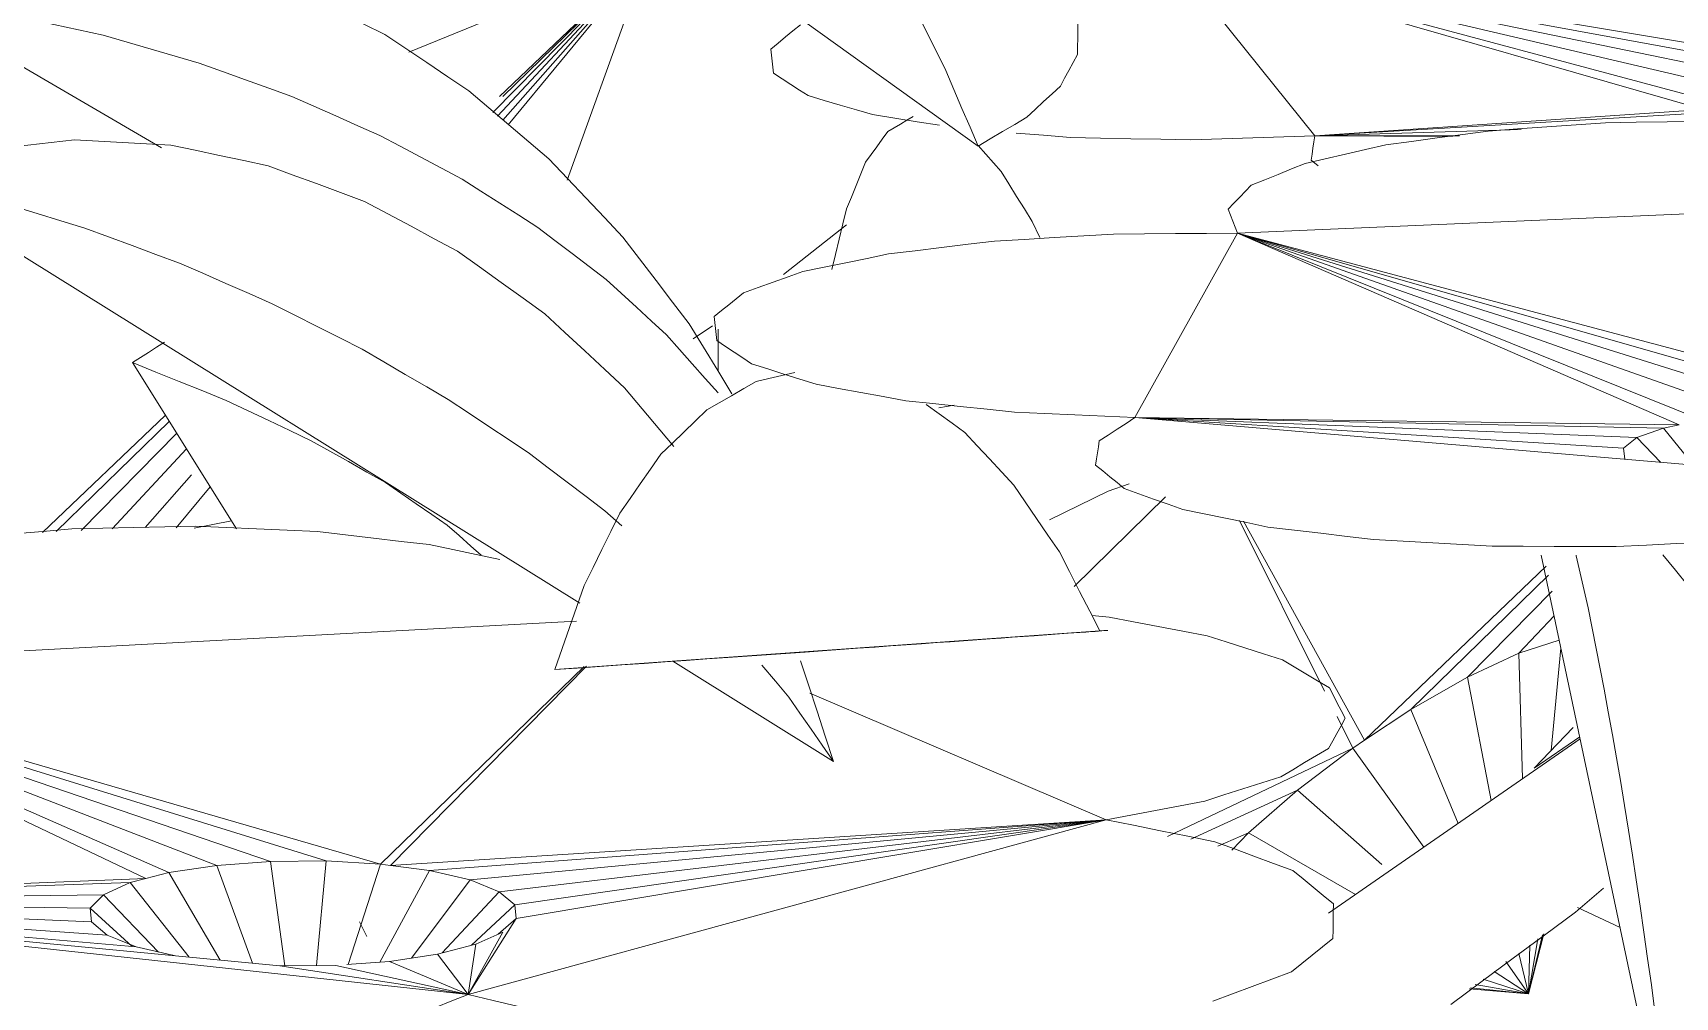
# Model space of a CAD drawing. Header units: metres. Extents: x 10.2 to 20.8, y -0.2 to 6.6.
# Drawn here: x 15.0381 to 15.1026, y 2.4941 to 2.5319 of the extents above; entities that cross this region are included whole.
import ezdxf

# ---------------------------------------------------------------- set-up
doc = ezdxf.new("R2010")
doc.units = ezdxf.units.M
for name, color, linetype, lineweight in [('Importações nas famílias', 250, 'Continuous', 5), ('Modelos genéricos', 7, 'Continuous', 5), ('Vegetação', 7, 'Continuous', 5)]:
    doc.layers.add(name, color=color, linetype=linetype, lineweight=lineweight)

# ---------------------------------------------------------------- blocks, each defined once
blk = doc.blocks.new('Planta_pergolado_12200 - plantas pergolado_skp_Component_12-V4241-Corte 3')
at = {"layer": 'Importações nas famílias'}
blk.add_line((15.046102, 2.512475), (15.042019, 2.51899), dxfattribs=at)
at = {"layer": 'Importações nas famílias', "flags": 128}
for points in [[(15.043281, 2.519795), (15.042965, 2.519594), (15.04265, 2.519392), (15.042335, 2.519191), (15.042019, 2.51899)], [(15.042019, 2.51899), (15.042939, 2.51862), (15.043859, 2.518249), (15.044779, 2.517878), (15.0457, 2.517508)], [(15.0457, 2.517508), (15.046533, 2.517112), (15.047367, 2.516717), (15.048201, 2.516322), (15.049035, 2.515926)], [(15.049035, 2.515926), (15.049763, 2.515516), (15.050492, 2.515105), (15.05122, 2.514694), (15.051948, 2.514283)], [(15.051948, 2.514283), (15.052553, 2.513867), (15.053159, 2.51345), (15.053764, 2.513034), (15.05437, 2.512617)], [(15.05437, 2.512617), (15.054838, 2.512205), (15.055306, 2.511792), (15.055711, 2.511437)]]:
    blk.add_lwpolyline(points, dxfattribs=at)
blk = doc.blocks.new('Planta_pergolado_12200 - plantas pergolado_skp_Component_12-V4243-Corte 3')
at = {"layer": 'Importações nas famílias'}
for p, q in [((15.037492, 2.49682), (15.037628, 2.496368)), ((15.039729, 2.480732), (15.037556, 2.491527)), ((15.038816, 2.491369), (15.038971, 2.490646)), ((15.042499, 2.466972), (15.040532, 2.476741))]:
    blk.add_line(p, q, dxfattribs=at)
at = {"layer": 'Importações nas famílias', "flags": 128}
for points in [[(15.044473, 2.489726), (15.044077, 2.490391), (15.04368, 2.491057), (15.043284, 2.491722)], [(15.038971, 2.490646), (15.039129, 2.489813), (15.039288, 2.488979), (15.039446, 2.488146), (15.039605, 2.487312)], [(15.045667, 2.48695), (15.045368, 2.487644), (15.04507, 2.488338), (15.044772, 2.489032), (15.044473, 2.489726)], [(15.039605, 2.487312), (15.039764, 2.486387), (15.039922, 2.485462), (15.040081, 2.484537), (15.04024, 2.483612)], [(15.046455, 2.48409), (15.046258, 2.484805), (15.046061, 2.48552), (15.045864, 2.486235), (15.045667, 2.48695)], [(15.046829, 2.481178), (15.046735, 2.481906), (15.046642, 2.482634), (15.046548, 2.483362), (15.046455, 2.48409)], [(15.04024, 2.483612), (15.040395, 2.482617), (15.040551, 2.481622), (15.040706, 2.480627), (15.040861, 2.479632)], [(15.040861, 2.479632), (15.041009, 2.478591), (15.041158, 2.477549), (15.041306, 2.476508), (15.041454, 2.475467)], [(15.041454, 2.475467), (15.041591, 2.474403), (15.041729, 2.47334), (15.041866, 2.472277), (15.042004, 2.471213)], [(15.045445, 2.472455), (15.045664, 2.473173), (15.045883, 2.473891), (15.046102, 2.47461)], [(15.044166, 2.469659), (15.044486, 2.470358), (15.044806, 2.471057), (15.045126, 2.471756), (15.045445, 2.472455)], [(15.042004, 2.471213), (15.042128, 2.470153), (15.042251, 2.469093), (15.042375, 2.468032), (15.042499, 2.466972)], [(15.042499, 2.466972), (15.042916, 2.467644), (15.043332, 2.468316), (15.043749, 2.468987), (15.044166, 2.469659)]]:
    blk.add_lwpolyline(points, dxfattribs=at)
blk = doc.blocks.new('Planta_pergolado_12200 - plantas pergolado_skp_Component_17-V4244-Corte 3')
at = {"layer": 'Importações nas famílias'}
for p, q in [((15.05944, 2.508848), (15.02521, 2.507011)), ((15.079681, 2.509064), (15.080349, 2.508997)), ((15.047431, 2.499421), (15.02521, 2.507011)), ((15.02521, 2.507011), (15.049625, 2.499438)), ((15.045325, 2.499264), (15.02521, 2.507011)), ((15.043449, 2.49898), (15.02521, 2.507011)), ((15.042541, 2.498744), (15.02521, 2.507011)), ((15.02521, 2.507011), (15.051757, 2.499315)), ((15.051757, 2.499315), (15.059748, 2.507069)), ((15.059844, 2.50708), (15.052144, 2.499264)), ((15.080237, 2.501054), (15.068604, 2.506024)), ((15.052144, 2.499264), (15.080237, 2.501054)), ((15.053682, 2.49906), (15.080237, 2.501054)), ((15.080237, 2.501054), (15.055193, 2.494203)), ((15.055269, 2.498691), (15.080237, 2.501054)), ((15.056409, 2.498232), (15.080237, 2.501054)), ((15.057025, 2.497715), (15.080237, 2.501054)), ((15.057075, 2.497176), (15.080237, 2.501054)), ((15.042541, 2.498744), (15.043449, 2.49898)), ((15.043449, 2.49898), (15.045325, 2.499264)), ((15.045463, 2.495548), (15.043449, 2.49898)), ((15.045325, 2.499264), (15.047431, 2.499421)), ((15.046733, 2.495426), (15.045325, 2.499264)), ((15.047431, 2.499421), (15.049625, 2.499438)), ((15.047996, 2.495324), (15.047431, 2.499421)), ((15.049239, 2.495333), (15.049625, 2.499438)), ((15.049625, 2.499438), (15.051757, 2.499315)), ((15.050483, 2.495375), (15.051757, 2.499315)), ((15.051726, 2.495467), (15.053682, 2.49906)), ((15.051757, 2.499315), (15.052144, 2.499264)), ((15.052144, 2.499264), (15.053682, 2.49906)), ((15.053682, 2.49906), (15.055269, 2.498691)), ((15.021185, 2.497885), (15.042541, 2.498744)), ((15.021185, 2.497885), (15.041933, 2.498586)), ((15.040879, 2.49811), (15.041933, 2.498586)), ((15.041933, 2.498586), (15.042541, 2.498744)), ((15.041933, 2.498586), (15.044239, 2.495666)), ((15.052973, 2.495627), (15.055269, 2.498691)), ((15.055269, 2.498691), (15.056409, 2.498232)), ((15.021185, 2.497885), (15.040879, 2.49811)), ((15.021185, 2.497885), (15.041026, 2.496528)), ((15.021185, 2.497885), (15.04041, 2.497045)), ((15.021185, 2.497885), (15.04036, 2.497584)), ((15.021185, 2.497885), (15.055193, 2.494203)), ((15.04781, 2.495322), (15.021185, 2.497885)), ((15.021185, 2.497885), (15.042166, 2.496069)), ((15.04036, 2.497584), (15.040879, 2.49811)), ((15.043047, 2.495864), (15.040879, 2.49811)), ((15.054178, 2.495831), (15.056409, 2.498232)), ((15.055326, 2.496129), (15.057025, 2.497715)), ((15.056409, 2.498232), (15.057025, 2.497715)), ((15.057025, 2.497715), (15.057075, 2.497176)), ((15.04041, 2.497045), (15.04036, 2.497584)), ((15.04036, 2.497584), (15.042012, 2.496083)), ((15.041026, 2.496528), (15.04041, 2.497045)), ((15.055193, 2.494203), (15.057075, 2.497176)), ((15.056369, 2.496566), (15.057075, 2.497176)), ((15.041482, 2.496344), (15.041026, 2.496528)), ((15.042166, 2.496069), (15.041482, 2.496344)), ((15.056555, 2.49665), (15.055193, 2.494203)), ((15.055501, 2.496174), (15.056555, 2.49665)), ((15.04366, 2.495722), (15.042166, 2.496069)), ((15.05211, 2.495496), (15.053985, 2.495781)), ((15.053985, 2.495781), (15.055501, 2.496174)), ((15.055193, 2.494203), (15.053985, 2.495781)), ((15.055501, 2.496174), (15.055193, 2.494203)), ((15.050004, 2.49534), (15.04781, 2.495322)), ((15.04781, 2.495322), (15.055193, 2.494203)), ((15.050004, 2.49534), (15.055193, 2.494203)), ((15.050427, 2.495371), (15.05211, 2.495496)), ((15.055193, 2.494203), (15.05211, 2.495496))]:
    blk.add_line(p, q, dxfattribs=at)
at = {"layer": 'Importações nas famílias', "flags": 128}
for points in [[(15.035053, 2.512065), (15.036201, 2.512166), (15.037349, 2.512268), (15.038498, 2.512369), (15.039646, 2.512471)], [(15.039646, 2.512471), (15.040859, 2.512496), (15.042072, 2.512521), (15.043286, 2.512546), (15.044499, 2.512571)], [(15.044499, 2.512571), (15.045694, 2.512519), (15.04689, 2.512466), (15.048085, 2.512413), (15.049281, 2.51236)], [(15.049281, 2.51236), (15.050377, 2.512233), (15.051474, 2.512106), (15.05257, 2.511978), (15.053666, 2.511851)], [(15.053666, 2.511851), (15.054589, 2.511658), (15.055511, 2.511465), (15.056433, 2.511272)], [(15.080349, 2.508997), (15.081312, 2.508816), (15.082275, 2.508635), (15.083237, 2.508454), (15.0842, 2.508273)], [(15.0842, 2.508273), (15.084937, 2.508037), (15.085674, 2.507801), (15.086412, 2.507564), (15.087149, 2.507328)], [(15.087149, 2.507328), (15.087611, 2.507052), (15.088072, 2.506776), (15.088534, 2.5065), (15.088996, 2.506225)], [(15.088996, 2.506225), (15.08915, 2.505928), (15.089305, 2.505632), (15.08946, 2.505335), (15.089614, 2.505039)], [(15.089614, 2.505039), (15.089451, 2.504742), (15.089288, 2.504445), (15.089125, 2.504148), (15.088962, 2.503851)], [(15.088962, 2.503851), (15.088493, 2.503574), (15.088023, 2.503297), (15.087554, 2.503019), (15.087084, 2.502742)], [(15.087084, 2.502742), (15.08634, 2.502504), (15.085596, 2.502265), (15.084852, 2.502027), (15.084108, 2.501788)], [(15.084108, 2.501788), (15.083141, 2.501605), (15.082173, 2.501421), (15.081205, 2.501238), (15.080237, 2.501054)], [(15.080237, 2.501054), (15.081304, 2.500838), (15.08237, 2.500623), (15.083437, 2.500407), (15.084504, 2.500191)], [(15.084504, 2.500191), (15.085268, 2.499908), (15.086033, 2.499625), (15.086797, 2.499342), (15.087562, 2.499059)], [(15.087562, 2.499059), (15.087959, 2.498733), (15.088356, 2.498407), (15.088753, 2.498081), (15.08915, 2.497755)], [(15.08915, 2.497755), (15.089146, 2.497414), (15.089141, 2.497073), (15.089137, 2.496731), (15.089133, 2.49639)], [(15.089133, 2.49639), (15.088728, 2.496063), (15.088322, 2.495736), (15.087917, 2.495408), (15.087512, 2.495081)], [(15.087512, 2.495081), (15.08674, 2.494796), (15.085969, 2.49451), (15.085197, 2.494225), (15.084426, 2.49394)], [(15.055193, 2.494203), (15.054554, 2.493947), (15.053915, 2.493691), (15.053275, 2.493435), (15.052636, 2.493179)], [(15.059141, 2.493253), (15.058154, 2.49349), (15.057167, 2.493728), (15.05618, 2.493965), (15.055193, 2.494203)]]:
    blk.add_lwpolyline(points, dxfattribs=at)
blk = doc.blocks.new('Planta_pergolado_12200 - plantas pergolado_skp_Component_16-V4245-Corte 3')
for name in ['Planta_pergolado_12200 - plantas pergolado_skp_Component_12-V4241-Corte 3', 'Planta_pergolado_12200 - plantas pergolado_skp_Component_17-V4244-Corte 3', 'Planta_pergolado_12200 - plantas pergolado_skp_Component_12-V4243-Corte 3']:
    blk.add_blockref(name, (0, 0))
blk = doc.blocks.new('Planta_pergolado_12200 - plantas pergolado_skp_Component_17-V4292-Corte 3')
at = {"layer": 'Importações nas famílias'}
for p, q in [((15.062285, 2.535015), (15.052868, 2.531171)), ((15.056161, 2.528803), (15.062285, 2.535015)), ((15.056347, 2.528662), (15.062285, 2.535015)), ((15.05643, 2.529434), (15.062285, 2.535015)), ((15.056556, 2.529434), (15.062285, 2.535015)), ((15.056561, 2.5285), (15.062285, 2.535015)), ((15.056771, 2.528323), (15.062285, 2.535015)), ((15.062285, 2.535015), (15.059075, 2.526155)), ((15.064786, 2.52043), (15.064031, 2.51993)), ((15.038486, 2.512329), (15.043311, 2.516928)), ((15.039027, 2.512358), (15.043466, 2.516682)), ((15.040003, 2.51241), (15.043756, 2.516218)), ((15.041217, 2.512475), (15.044141, 2.515604)), ((15.042519, 2.512516), (15.044342, 2.514592)), ((15.043733, 2.512502), (15.045069, 2.514123)), ((15.045909, 2.512784), (15.044446, 2.512494))]:
    blk.add_line(p, q, dxfattribs=at)
at = {"layer": 'Importações nas famílias', "flags": 128}
blk.add_lwpolyline([(15.070042, 2.524398), (15.068927, 2.523517), (15.067575, 2.52245)], dxfattribs=at)
blk = doc.blocks.new('Planta_pergolado_12200 - plantas pergolado_skp_Component_16-V4293-Corte 3')
blk.add_blockref('Planta_pergolado_12200 - plantas pergolado_skp_Component_17-V4292-Corte 3', (0, 0))
blk = doc.blocks.new('Planta_pergolado_12200 - plantas pergolado_skp_-V4316-Corte 3')
blk.add_blockref('Planta_pergolado_12200 - plantas pergolado_skp_Component_16-V4293-Corte 3', (0, 0))
blk = doc.blocks.new('Planta_pergolado_12200 - plantas pergolado_skp_-V4317-Corte 3')
for name in ['Planta_pergolado_12200 - plantas pergolado_skp_-V4316-Corte 3', 'Planta_pergolado_12200 - plantas pergolado_skp_Component_16-V4245-Corte 3']:
    blk.add_blockref(name, (0, 0))
blk = doc.blocks.new('Planta_pergolado_12200 - plantas pergolado_skp_-V4514-Corte 3')
blk.add_blockref('Planta_pergolado_12200 - plantas pergolado_skp_-V4317-Corte 3', (0, 0))
blk = doc.blocks.new('Planta_pergolado_12200 - plantas pergolado_skp_Component_12-V4781-Corte 3')
at = {"layer": 'Importações nas famílias'}
blk.add_line((15.058682, 2.539357), (15.075205, 2.527481), dxfattribs=at)
at = {"layer": 'Importações nas famílias', "flags": 128}
for points in [[(15.061171, 2.541351), (15.06151, 2.541447), (15.061848, 2.541543), (15.062187, 2.541639), (15.062526, 2.541735)], [(15.062526, 2.541735), (15.062878, 2.541728), (15.06323, 2.54172), (15.063582, 2.541712), (15.063934, 2.541704)], [(15.063934, 2.541704), (15.064295, 2.541593), (15.064657, 2.541481), (15.065018, 2.54137), (15.06538, 2.541258)], [(15.059885, 2.540555), (15.060207, 2.540754), (15.060528, 2.540953), (15.06085, 2.541152), (15.061171, 2.541351)], [(15.06538, 2.541258), (15.065747, 2.541044), (15.066114, 2.54083), (15.066481, 2.540615), (15.066847, 2.540401)], [(15.058682, 2.539357), (15.058983, 2.539657), (15.059284, 2.539956), (15.059584, 2.540256), (15.059885, 2.540555)], [(15.066847, 2.540401), (15.067216, 2.540087), (15.067584, 2.539773), (15.067952, 2.539458), (15.068321, 2.539144)], [(15.068321, 2.539144), (15.068686, 2.538733), (15.069052, 2.538322), (15.069418, 2.537911), (15.069783, 2.5375)], [(15.072856, 2.536839), (15.072114, 2.537056), (15.071372, 2.537273), (15.070631, 2.53749), (15.069889, 2.537707)], [(15.069783, 2.5375), (15.070142, 2.536997), (15.070501, 2.536493), (15.07086, 2.53599), (15.071219, 2.535487)], [(15.075313, 2.535843), (15.074699, 2.536092), (15.074085, 2.536341), (15.07347, 2.53659), (15.072856, 2.536839)], [(15.077205, 2.534742), (15.076732, 2.535017), (15.076259, 2.535292), (15.075786, 2.535568), (15.075313, 2.535843)], [(15.071219, 2.535487), (15.071567, 2.534897), (15.071915, 2.534308), (15.072263, 2.533718), (15.072611, 2.533128)], [(15.078485, 2.533563), (15.078165, 2.533858), (15.077845, 2.534152), (15.077525, 2.534447), (15.077205, 2.534742)], [(15.072611, 2.533128), (15.072944, 2.532459), (15.073278, 2.531789), (15.073611, 2.531119), (15.073945, 2.53045)], [(15.079125, 2.532332), (15.078965, 2.53264), (15.078805, 2.532948), (15.078645, 2.533255), (15.078485, 2.533563)], [(15.079109, 2.53108), (15.079113, 2.531393), (15.079117, 2.531706), (15.079121, 2.532019), (15.079125, 2.532332)], [(15.078437, 2.529834), (15.078605, 2.530146), (15.078773, 2.530457), (15.078941, 2.530768), (15.079109, 2.53108)], [(15.073945, 2.53045), (15.07426, 2.529707), (15.074575, 2.528965), (15.07489, 2.528223), (15.075205, 2.527481)], [(15.077125, 2.528625), (15.077453, 2.528927), (15.077781, 2.52923), (15.078109, 2.529532), (15.078437, 2.529834)], [(15.075205, 2.527481), (15.075685, 2.527767), (15.076165, 2.528053), (15.076645, 2.528339), (15.077125, 2.528625)]]:
    blk.add_lwpolyline(points, dxfattribs=at)
blk = doc.blocks.new('Planta_pergolado_12200 - plantas pergolado_skp_Component_12-V4774-Corte 3')
at = {"layer": 'Importações nas famílias'}
blk.add_line((15.170427, 2.521131), (15.167135, 2.527065), dxfattribs=at)
at = {"layer": 'Importações nas famílias', "flags": 128}
for points in [[(15.168396, 2.527675), (15.168081, 2.527523), (15.167765, 2.52737), (15.16745, 2.527217), (15.167135, 2.527065)], [(15.169621, 2.527872), (15.169315, 2.527823), (15.169008, 2.527774), (15.168702, 2.527725), (15.168396, 2.527675)], [(15.170795, 2.527654), (15.170502, 2.527709), (15.170208, 2.527763), (15.169914, 2.527818), (15.169621, 2.527872)], [(15.171907, 2.527022), (15.171629, 2.52718), (15.171351, 2.527338), (15.171073, 2.527496), (15.170795, 2.527654)], [(15.167135, 2.527065), (15.168055, 2.526673), (15.168975, 2.526282), (15.169895, 2.52589), (15.170815, 2.525498)], [(15.172943, 2.525984), (15.172684, 2.526243), (15.172425, 2.526503), (15.172166, 2.526762), (15.171907, 2.527022)], [(15.173892, 2.524551), (15.173654, 2.524909), (15.173417, 2.525267), (15.17318, 2.525625), (15.172943, 2.525984)], [(15.170815, 2.525498), (15.171649, 2.525075), (15.172483, 2.524651), (15.173317, 2.524228), (15.174151, 2.523804)], [(15.174317, 2.523645), (15.174105, 2.524098), (15.173892, 2.524551)], [(15.174151, 2.523804), (15.174879, 2.523359), (15.175607, 2.522914), (15.176335, 2.522468), (15.177063, 2.522023)], [(15.177063, 2.522023), (15.177669, 2.521566), (15.178274, 2.521109), (15.17888, 2.520652)]]:
    blk.add_lwpolyline(points, dxfattribs=at)
blk = doc.blocks.new('Planta_pergolado_12200 - plantas pergolado_skp_Component_12-V4782-Corte 3')
at = {"layer": 'Importações nas famílias'}
for p, q in [((15.032666, 2.526318), (15.059572, 2.509553)), ((15.060561, 2.513169), (15.061226, 2.512587)), ((15.063232, 2.507273), (15.069534, 2.503345))]:
    blk.add_line(p, q, dxfattribs=at)
at = {"layer": 'Importações nas famílias', "flags": 128}
for points in [[(15.036093, 2.527324), (15.035237, 2.527072), (15.03438, 2.526821), (15.033523, 2.52657), (15.032666, 2.526318)], [(15.03974, 2.527729), (15.038828, 2.527628), (15.037917, 2.527526), (15.037005, 2.527425), (15.036093, 2.527324)], [(15.043521, 2.527524), (15.042576, 2.527575), (15.04163, 2.527626), (15.040685, 2.527678), (15.03974, 2.527729)], [(15.047347, 2.526713), (15.04639, 2.526916), (15.045434, 2.527118), (15.044477, 2.527321), (15.043521, 2.527524)], [(15.051128, 2.525315), (15.050183, 2.525665), (15.049237, 2.526014), (15.048292, 2.526363), (15.047347, 2.526713)], [(15.032666, 2.526318), (15.033601, 2.526092), (15.034535, 2.525867), (15.035469, 2.525641), (15.036403, 2.525416)], [(15.036403, 2.525416), (15.03734, 2.525129), (15.038277, 2.524843), (15.039214, 2.524556), (15.040151, 2.52427)], [(15.054776, 2.523364), (15.053864, 2.523852), (15.052952, 2.52434), (15.05204, 2.524828), (15.051128, 2.525315)], [(15.040151, 2.52427), (15.04108, 2.523926), (15.042008, 2.523582), (15.042937, 2.523238), (15.043866, 2.522894)], [(15.043866, 2.522894), (15.044777, 2.522496), (15.045687, 2.522098), (15.046598, 2.5217), (15.047509, 2.521302)], [(15.058206, 2.520905), (15.057348, 2.52152), (15.056491, 2.522135), (15.055634, 2.52275), (15.054776, 2.523364)], [(15.047509, 2.521302), (15.048391, 2.520855), (15.049273, 2.520408), (15.050155, 2.51996), (15.051038, 2.519513)], [(15.061336, 2.517996), (15.060553, 2.518724), (15.059771, 2.519451), (15.058988, 2.520178), (15.058206, 2.520905)], [(15.051038, 2.519513), (15.051882, 2.519021), (15.052726, 2.51853), (15.05357, 2.518038), (15.054414, 2.517546)], [(15.063262, 2.515697), (15.062714, 2.516351), (15.062025, 2.517173), (15.061336, 2.517996)], [(15.054414, 2.517546), (15.055211, 2.517016), (15.056007, 2.516485), (15.056804, 2.515955), (15.0576, 2.515424)], [(15.0576, 2.515424), (15.05834, 2.51486), (15.05908, 2.514297), (15.059821, 2.513733), (15.060561, 2.513169)], [(15.069534, 2.503345), (15.069211, 2.504332), (15.068888, 2.505319), (15.068564, 2.506306), (15.068241, 2.507293)], [(15.066726, 2.507116), (15.06725, 2.506492), (15.067775, 2.505868)], [(15.067775, 2.505868), (15.068215, 2.505237), (15.068655, 2.504607), (15.069094, 2.503976), (15.069534, 2.503345)]]:
    blk.add_lwpolyline(points, dxfattribs=at)
blk = doc.blocks.new('Planta_pergolado_12200 - plantas pergolado_skp_Component_12-V4783-Corte 3')
at = {"layer": 'Importações nas famílias'}
blk.add_line((15.102677, 2.486087), (15.097308, 2.511437), dxfattribs=at)
at = {"layer": 'Importações nas famílias', "flags": 128}
for points in [[(15.09868, 2.511437), (15.098685, 2.511414), (15.09884, 2.510734), (15.098995, 2.510053), (15.099149, 2.509372)], [(15.103066, 2.510249), (15.102576, 2.510847), (15.102086, 2.511444)], [(15.104652, 2.507722), (15.104255, 2.508354), (15.103859, 2.508985), (15.103462, 2.509617), (15.103066, 2.510249)], [(15.099149, 2.509372), (15.099308, 2.508574), (15.099466, 2.507776), (15.099625, 2.506978), (15.099784, 2.50618)], [(15.105846, 2.505084), (15.105547, 2.505744), (15.105249, 2.506403), (15.10495, 2.507062), (15.104652, 2.507722)], [(15.099784, 2.50618), (15.099942, 2.505283), (15.100101, 2.504386), (15.10026, 2.50349), (15.100419, 2.502593)], [(15.106634, 2.502367), (15.106437, 2.503046), (15.10624, 2.503726), (15.106043, 2.504405), (15.105846, 2.505084)], [(15.100419, 2.502593), (15.100574, 2.501619), (15.100729, 2.500645), (15.100885, 2.499671), (15.10104, 2.498697)], [(15.107007, 2.499599), (15.106914, 2.500291), (15.106821, 2.500983), (15.106727, 2.501675), (15.106634, 2.502367)], [(15.106963, 2.496812), (15.106974, 2.497509), (15.106985, 2.498206), (15.106996, 2.498902), (15.107007, 2.499599)], [(15.10104, 2.498697), (15.101188, 2.497668), (15.101336, 2.49664), (15.101484, 2.495611), (15.101633, 2.494582)], [(15.1065, 2.494037), (15.106615, 2.494731), (15.106731, 2.495425), (15.106847, 2.496118), (15.106963, 2.496812)], [(15.101633, 2.494582), (15.10177, 2.493523), (15.101908, 2.492464), (15.102045, 2.491405), (15.102183, 2.490346)], [(15.105624, 2.491304), (15.105843, 2.491987), (15.106062, 2.492671), (15.106281, 2.493354), (15.1065, 2.494037)], [(15.104345, 2.488644), (15.104665, 2.489309), (15.104985, 2.489974), (15.105304, 2.490639), (15.105624, 2.491304)], [(15.102183, 2.490346), (15.102306, 2.489281), (15.10243, 2.488216), (15.102554, 2.487151), (15.102677, 2.486087)], [(15.102677, 2.486087), (15.103094, 2.486726), (15.103511, 2.487365), (15.103928, 2.488005), (15.104345, 2.488644)]]:
    blk.add_lwpolyline(points, dxfattribs=at)
blk = doc.blocks.new('Planta_pergolado_12200 - plantas pergolado_skp_Component_12-V4784-Corte 3')
at = {"layer": 'Importações nas famílias'}
blk.add_line((15.058602, 2.506944), (15.07999, 2.508464), dxfattribs=at)
at = {"layer": 'Importações nas famílias', "flags": 128}
for points in [[(15.066492, 2.518251), (15.066008, 2.517971), (15.065524, 2.517692), (15.06504, 2.517412), (15.064556, 2.517132)], [(15.068014, 2.518607), (15.067507, 2.518488), (15.066999, 2.51837), (15.066492, 2.518251)], [(15.064556, 2.517132), (15.064106, 2.516698), (15.063657, 2.516263), (15.063208, 2.515829), (15.062759, 2.515395)], [(15.074693, 2.516243), (15.074187, 2.516609), (15.073682, 2.516976), (15.073176, 2.517343)], [(15.076616, 2.514179), (15.076135, 2.514695), (15.075654, 2.515211), (15.075174, 2.515727), (15.074693, 2.516243)], [(15.062759, 2.515395), (15.062355, 2.514816), (15.061951, 2.514237), (15.061547, 2.513658), (15.061143, 2.513079)], [(15.078396, 2.511566), (15.077951, 2.512219), (15.077506, 2.512872), (15.077061, 2.513526), (15.076616, 2.514179)], [(15.061143, 2.513079), (15.060794, 2.512369), (15.060445, 2.511659), (15.060096, 2.51095), (15.059747, 2.51024)], [(15.07999, 2.508464), (15.079591, 2.50924), (15.079193, 2.510015), (15.078794, 2.51079), (15.078396, 2.511566)], [(15.059747, 2.51024), (15.059461, 2.509416), (15.059174, 2.508592), (15.058888, 2.507768), (15.058602, 2.506944)], [(15.071165, 2.507831), (15.071773, 2.507874), (15.07238, 2.507917), (15.072988, 2.50796), (15.073595, 2.508003)], [(15.073595, 2.508003), (15.074117, 2.50804), (15.074638, 2.508077), (15.07516, 2.508114), (15.075682, 2.508151)], [(15.075682, 2.508151), (15.076112, 2.508182), (15.076542, 2.508212), (15.076972, 2.508243), (15.077402, 2.508273)], [(15.077402, 2.508273), (15.077736, 2.508297), (15.078069, 2.508321), (15.078403, 2.508345), (15.078737, 2.508369)], [(15.078737, 2.508369), (15.07897, 2.508386), (15.079204, 2.508403), (15.079437, 2.50842), (15.079671, 2.508436)], [(15.079671, 2.508436), (15.079802, 2.508446), (15.079932, 2.508456), (15.080063, 2.508465), (15.080194, 2.508475)], [(15.080301, 2.508484), (15.080223, 2.508479), (15.080145, 2.508474), (15.080067, 2.508469), (15.07999, 2.508464)], [(15.080194, 2.508475), (15.080221, 2.508477), (15.080247, 2.50848), (15.080274, 2.508482), (15.080301, 2.508484)], [(15.062102, 2.50719), (15.062923, 2.507248), (15.063744, 2.507306), (15.064565, 2.507364), (15.065386, 2.507422)], [(15.065386, 2.507422), (15.066145, 2.507476), (15.066903, 2.507529), (15.067661, 2.507583), (15.068419, 2.507636)], [(15.068419, 2.507636), (15.069105, 2.507685), (15.069792, 2.507734), (15.070478, 2.507782), (15.071165, 2.507831)], [(15.058602, 2.506944), (15.059477, 2.507005), (15.060352, 2.507067), (15.061227, 2.507129), (15.062102, 2.50719)]]:
    blk.add_lwpolyline(points, dxfattribs=at)
blk = doc.blocks.new('Planta_pergolado_12200 - plantas pergolado_skp_Component_17-V4785-Corte 3')
at = {"layer": 'Importações nas famílias'}
for p, q in [((15.121886, 2.525638), (15.085389, 2.524068)), ((15.081363, 2.516834), (15.085389, 2.524068)), ((15.10761, 2.517088), (15.085389, 2.524068)), ((15.085389, 2.524068), (15.109804, 2.517103)), ((15.105503, 2.516963), (15.085389, 2.524068)), ((15.103628, 2.516737), (15.085389, 2.524068)), ((15.102719, 2.516549), (15.085389, 2.524068)), ((15.085389, 2.524068), (15.111936, 2.517007)), ((15.081363, 2.516834), (15.100538, 2.51563)), ((15.081363, 2.516834), (15.101058, 2.516046)), ((15.081363, 2.516834), (15.102112, 2.516424)), ((15.081363, 2.516834), (15.102719, 2.516549)), ((15.081363, 2.516834), (15.115372, 2.513933)), ((15.101058, 2.516046), (15.102112, 2.516424)), ((15.102112, 2.516424), (15.102719, 2.516549)), ((15.102112, 2.516424), (15.103288, 2.514964)), ((15.100538, 2.51563), (15.101058, 2.516046)), ((15.102005, 2.515073), (15.101058, 2.516046)), ((15.100588, 2.515202), (15.100538, 2.51563))]:
    blk.add_line(p, q, dxfattribs=at)
at = {"layer": 'Importações nas famílias', "flags": 128}
for points in [[(15.091211, 2.527533), (15.092216, 2.527669), (15.093221, 2.527805), (15.094226, 2.527941), (15.095232, 2.528077)], [(15.095232, 2.528077), (15.09638, 2.528158), (15.097528, 2.528239), (15.098676, 2.52832), (15.099825, 2.528401)], [(15.099825, 2.528401), (15.101038, 2.528421), (15.102251, 2.528442), (15.103464, 2.528462), (15.104678, 2.528483)], [(15.088038, 2.526806), (15.088831, 2.526988), (15.089625, 2.52717), (15.090418, 2.527351), (15.091211, 2.527533)], [(15.085928, 2.525947), (15.086455, 2.526162), (15.086983, 2.526377), (15.08751, 2.526591), (15.088038, 2.526806)], [(15.085024, 2.525013), (15.08525, 2.525246), (15.085476, 2.52548), (15.085702, 2.525713), (15.085928, 2.525947)], [(15.085389, 2.524068), (15.085298, 2.524304), (15.085207, 2.52454), (15.085115, 2.524776), (15.085024, 2.525013)], [(15.075853, 2.523758), (15.07702, 2.523827), (15.078188, 2.523896), (15.079356, 2.523966), (15.080524, 2.524035)], [(15.080524, 2.524035), (15.08174, 2.524043), (15.082956, 2.524051), (15.084173, 2.524059), (15.085389, 2.524068)], [(15.071694, 2.523255), (15.072734, 2.523381), (15.073774, 2.523507), (15.074813, 2.523632), (15.075853, 2.523758)], [(15.068332, 2.522562), (15.069173, 2.522735), (15.070013, 2.522909), (15.070854, 2.523082), (15.071694, 2.523255)], [(15.065995, 2.521724), (15.06658, 2.521934), (15.067164, 2.522143), (15.067748, 2.522353), (15.068332, 2.522562)], [(15.064843, 2.5208), (15.065131, 2.521031), (15.065419, 2.521262), (15.065707, 2.521493), (15.065995, 2.521724)], [(15.064953, 2.519852), (15.064926, 2.520089), (15.064898, 2.520326), (15.06487, 2.520563), (15.064843, 2.5208)], [(15.066319, 2.518945), (15.065978, 2.519172), (15.065636, 2.519399), (15.065295, 2.519625), (15.064953, 2.519852)], [(15.068848, 2.51814), (15.068216, 2.518341), (15.067584, 2.518543), (15.066952, 2.518744), (15.066319, 2.518945)], [(15.072366, 2.517493), (15.071487, 2.517655), (15.070607, 2.517817), (15.069727, 2.517978), (15.068848, 2.51814)], [(15.076635, 2.517047), (15.075568, 2.517159), (15.074501, 2.51727), (15.073434, 2.517382), (15.072366, 2.517493)], [(15.081363, 2.516834), (15.080181, 2.516887), (15.078999, 2.516941), (15.077817, 2.516994), (15.076635, 2.517047)], [(15.079965, 2.515922), (15.080315, 2.51615), (15.080664, 2.516378), (15.081014, 2.516606), (15.081363, 2.516834)], [(15.079821, 2.514973), (15.079857, 2.515211), (15.079893, 2.515448), (15.079929, 2.515685), (15.079965, 2.515922)], [(15.08094, 2.514053), (15.08066, 2.514283), (15.080381, 2.514513), (15.080101, 2.514743), (15.079821, 2.514973)], [(15.083248, 2.513223), (15.082671, 2.513431), (15.082094, 2.513638), (15.081517, 2.513845), (15.08094, 2.514053)], [(15.086585, 2.51254), (15.085751, 2.512711), (15.084917, 2.512882), (15.084082, 2.513052), (15.083248, 2.513223)], [(15.090726, 2.512052), (15.089691, 2.512174), (15.088656, 2.512296), (15.087621, 2.512418), (15.086585, 2.51254)], [(15.095387, 2.51179), (15.094222, 2.511855), (15.093057, 2.511921), (15.091891, 2.511986), (15.090726, 2.512052)], [(15.100252, 2.511773), (15.099036, 2.511777), (15.09782, 2.511781), (15.096604, 2.511786), (15.095387, 2.51179)], [(15.104988, 2.512002), (15.103804, 2.511945), (15.10262, 2.511887), (15.101436, 2.51183), (15.100252, 2.511773)]]:
    blk.add_lwpolyline(points, dxfattribs=at)
blk = doc.blocks.new('Planta_pergolado_12200 - plantas pergolado_skp_Component_16-V4786-Corte 3')
for name, p in [('Planta_pergolado_12200 - plantas pergolado_skp_Component_12-V4781-Corte 3', (0, 0)), ('Planta_pergolado_12200 - plantas pergolado_skp_Component_12-V4774-Corte 3', (-0.064937, 0.007283)), ('Planta_pergolado_12200 - plantas pergolado_skp_Component_17-V4785-Corte 3', (0, 0)), ('Planta_pergolado_12200 - plantas pergolado_skp_Component_12-V4782-Corte 3', (0, 0)), ('Planta_pergolado_12200 - plantas pergolado_skp_Component_12-V4784-Corte 3', (0, 0)), ('Planta_pergolado_12200 - plantas pergolado_skp_Component_12-V4783-Corte 3', (0, 0))]:
    blk.add_blockref(name, p)
blk = doc.blocks.new('Planta_pergolado_12200 - plantas pergolado_skp_Component_12-V4802-Corte 3')
at = {"layer": 'Importações nas famílias'}
blk.add_line((15.033071, 2.533292), (15.043165, 2.527421), dxfattribs=at)
at = {"layer": 'Importações nas famílias', "flags": 128}
for points in [[(15.038655, 2.53517), (15.03792, 2.535008), (15.037185, 2.534845), (15.03645, 2.534683), (15.035715, 2.534521)], [(15.041822, 2.535223), (15.04103, 2.535209), (15.040239, 2.535196), (15.039447, 2.535183), (15.038655, 2.53517)], [(15.045141, 2.534679), (15.044311, 2.534815), (15.043481, 2.534951), (15.042652, 2.535087), (15.041822, 2.535223)], [(15.035715, 2.534521), (15.035054, 2.534214), (15.034393, 2.533906), (15.033732, 2.533599), (15.033071, 2.533292)], [(15.048534, 2.53355), (15.047685, 2.533832), (15.046837, 2.534114), (15.045989, 2.534396), (15.045141, 2.534679)], [(15.033071, 2.533292), (15.034053, 2.53314), (15.035035, 2.532988), (15.036017, 2.532837), (15.036999, 2.532685)], [(15.051921, 2.531864), (15.051074, 2.532285), (15.050227, 2.532707), (15.04938, 2.533128), (15.048534, 2.53355)], [(15.036999, 2.532685), (15.037967, 2.532472), (15.038935, 2.532259), (15.039903, 2.532046), (15.040871, 2.531833)], [(15.040871, 2.531833), (15.041814, 2.53156), (15.042758, 2.531288), (15.043701, 2.531016), (15.044644, 2.530743)], [(15.055224, 2.529659), (15.054398, 2.53021), (15.053573, 2.530761), (15.052747, 2.531312), (15.051921, 2.531864)], [(15.044644, 2.530743), (15.045552, 2.530415), (15.04646, 2.530087), (15.047367, 2.529758), (15.048275, 2.52943)], [(15.048275, 2.52943), (15.049138, 2.529049), (15.05, 2.528668), (15.050863, 2.528287), (15.051725, 2.527906)], [(15.058365, 2.526988), (15.05758, 2.527655), (15.056795, 2.528323), (15.056009, 2.528991), (15.055224, 2.529659)], [(15.051725, 2.527906), (15.052532, 2.527477), (15.05334, 2.527047), (15.054147, 2.526618), (15.054955, 2.526189)], [(15.06127, 2.523913), (15.060544, 2.524681), (15.059817, 2.52545), (15.059091, 2.526219), (15.058365, 2.526988)], [(15.054955, 2.526189), (15.055698, 2.525716), (15.056442, 2.525243), (15.057185, 2.524771), (15.057929, 2.524298)], [(15.057929, 2.524298), (15.0586, 2.523787), (15.059271, 2.523276), (15.059943, 2.522765), (15.060614, 2.522254)], [(15.06387, 2.520506), (15.06322, 2.521357), (15.06257, 2.522209), (15.06192, 2.523061), (15.06127, 2.523913)], [(15.060614, 2.522254), (15.061206, 2.52171), (15.061797, 2.521167), (15.062389, 2.520623), (15.06298, 2.52008)], [(15.065547, 2.517762), (15.064988, 2.518676), (15.064429, 2.519591), (15.06387, 2.520506)], [(15.06298, 2.52008), (15.063486, 2.51951), (15.063991, 2.518939), (15.064496, 2.518369), (15.065002, 2.517799)]]:
    blk.add_lwpolyline(points, dxfattribs=at)
blk = doc.blocks.new('Planta_pergolado_12200 - plantas pergolado_skp_Component_12-V4804-Corte 3')
at = {"layer": 'Importações nas famílias'}
for p, q in [((15.077626, 2.523905), (15.077326, 2.524533)), ((15.073666, 2.517223), (15.074267, 2.517326))]:
    blk.add_line(p, q, dxfattribs=at)
at = {"layer": 'Importações nas famílias', "flags": 128}
for points in [[(15.072663, 2.528641), (15.072414, 2.528497), (15.072165, 2.528352), (15.071916, 2.528208), (15.071667, 2.528064)], [(15.071667, 2.528064), (15.071448, 2.527761), (15.071228, 2.527457), (15.071009, 2.527154), (15.070789, 2.52685)], [(15.076113, 2.526488), (15.075813, 2.526827), (15.075513, 2.527166), (15.075213, 2.527504)], [(15.070789, 2.52685), (15.070604, 2.526395), (15.070419, 2.525939), (15.070234, 2.525484), (15.070049, 2.525028)], [(15.077326, 2.524533), (15.077023, 2.525022), (15.07672, 2.52551), (15.076416, 2.525999), (15.076113, 2.526488)], [(15.070049, 2.525028), (15.069903, 2.524431), (15.069757, 2.523834), (15.069611, 2.523237), (15.069465, 2.52264)]]:
    blk.add_lwpolyline(points, dxfattribs=at)
blk = doc.blocks.new('Planta_pergolado_12200 - plantas pergolado_skp_Component_17-V4806-Corte 3')
at = {"layer": 'Importações nas famílias'}
for p, q in [((15.104341, 2.530486), (15.08277, 2.534932)), ((15.08277, 2.534932), (15.104039, 2.531031)), ((15.104736, 2.529774), (15.08277, 2.534932)), ((15.104305, 2.529167), (15.08277, 2.534932)), ((15.103672, 2.528924), (15.08277, 2.534932)), ((15.08277, 2.534932), (15.103828, 2.53141)), ((15.088425, 2.527886), (15.08277, 2.534932)), ((15.088425, 2.527886), (15.103672, 2.528924)), ((15.088425, 2.527886), (15.10325, 2.528761)), ((15.088425, 2.527886), (15.096527, 2.528138)), ((15.088425, 2.527886), (15.094096, 2.527893)), ((15.088425, 2.527886), (15.093821, 2.527865)), ((15.088553, 2.526708), (15.088275, 2.526931))]:
    blk.add_line(p, q, dxfattribs=at)
at = {"layer": 'Importações nas famílias', "flags": 128}
for points in [[(15.067075, 2.531289), (15.067364, 2.531528), (15.067654, 2.531767), (15.067943, 2.532007), (15.068233, 2.532246)], [(15.067179, 2.530341), (15.067153, 2.530578), (15.067127, 2.530815), (15.067101, 2.531052), (15.067075, 2.531289)], [(15.068538, 2.529466), (15.068198, 2.529685), (15.067859, 2.529903), (15.067519, 2.530122), (15.067179, 2.530341)], [(15.07106, 2.528723), (15.07043, 2.528909), (15.069799, 2.529094), (15.069169, 2.52928), (15.068538, 2.529466)], [(15.073695, 2.528303), (15.072817, 2.528443), (15.071938, 2.528583), (15.07106, 2.528723)], [(15.078837, 2.527824), (15.077771, 2.527909), (15.076705, 2.527994)], [(15.083562, 2.52773), (15.082381, 2.527754), (15.081199, 2.527777), (15.080018, 2.527801), (15.078837, 2.527824)], [(15.088425, 2.527886), (15.087209, 2.527847), (15.085994, 2.527808), (15.084778, 2.527769), (15.083562, 2.52773)], [(15.088275, 2.526931), (15.088313, 2.52717), (15.08835, 2.527409), (15.088388, 2.527648), (15.088425, 2.527886)]]:
    blk.add_lwpolyline(points, dxfattribs=at)
blk = doc.blocks.new('Planta_pergolado_12200 - plantas pergolado_skp_Component_16-V4807-Corte 3')
for name in ['Planta_pergolado_12200 - plantas pergolado_skp_Component_17-V4806-Corte 3', 'Planta_pergolado_12200 - plantas pergolado_skp_Component_12-V4802-Corte 3', 'Planta_pergolado_12200 - plantas pergolado_skp_Component_12-V4804-Corte 3']:
    blk.add_blockref(name, (0, 0))
blk = doc.blocks.new('Planta_pergolado_12200 - plantas pergolado_skp_Component_12-V4869-Corte 3')
at = {"layer": 'Importações nas famílias'}
blk.add_line((15.051215, 2.49648), (15.050935, 2.497047), dxfattribs=at)
blk = doc.blocks.new('Planta_pergolado_12200 - plantas pergolado_skp_Component_12-V4873-Corte 3')
at = {"layer": 'Importações nas famílias'}
for p, q in [((15.106622, 2.505103), (15.107032, 2.504938)), ((15.100403, 2.496826), (15.098728, 2.497618)), ((15.123168, 2.486053), (15.106622, 2.493883))]:
    blk.add_line(p, q, dxfattribs=at)
at = {"layer": 'Importações nas famílias', "flags": 128}
for points in [[(15.107032, 2.504938), (15.108108, 2.504345), (15.109184, 2.503752), (15.109842, 2.50339)], [(15.113215, 2.501179), (15.114155, 2.500485), (15.115095, 2.499791)], [(15.115095, 2.499791), (15.115877, 2.499012), (15.116659, 2.498234), (15.117441, 2.497455), (15.118223, 2.496676)], [(15.118223, 2.496676), (15.118829, 2.49583), (15.119435, 2.494985), (15.120041, 2.49414), (15.120647, 2.493294)], [(15.120647, 2.493294), (15.121062, 2.492402), (15.121477, 2.49151), (15.121893, 2.490618), (15.122308, 2.489726)], [(15.122308, 2.489726), (15.122523, 2.488807), (15.122738, 2.487889), (15.122953, 2.486971), (15.123168, 2.486053)]]:
    blk.add_lwpolyline(points, dxfattribs=at)
blk = doc.blocks.new('Planta_pergolado_12200 - plantas pergolado_skp_Component_17-V4874-Corte 3')
at = {"layer": 'Importações nas famílias'}
for p, q in [((15.082563, 2.513728), (15.078972, 2.510212)), ((15.08031, 2.513944), (15.081139, 2.51424)), ((15.088807, 2.506094), (15.08547, 2.512795)), ((15.085621, 2.512771), (15.090374, 2.504172)), ((15.090374, 2.504172), (15.097508, 2.511002)), ((15.092191, 2.50538), (15.097588, 2.510657)), ((15.094415, 2.506649), (15.097734, 2.510022)), ((15.096434, 2.507587), (15.097812, 2.509059)), ((15.096434, 2.507587), (15.098015, 2.5081)), ((15.094415, 2.506649), (15.096434, 2.507587)), ((15.096573, 2.502677), (15.096434, 2.507587)), ((15.097705, 2.503776), (15.09808, 2.507792)), ((15.092191, 2.50538), (15.094415, 2.506649)), ((15.095348, 2.50181), (15.094415, 2.506649)), ((15.090374, 2.504172), (15.092191, 2.50538)), ((15.094044, 2.500907), (15.092191, 2.50538)), ((15.089916, 2.503868), (15.089298, 2.505109)), ((15.088958, 2.497385), (15.098835, 2.504226)), ((15.089916, 2.503868), (15.090374, 2.504172)), ((15.097028, 2.503075), (15.098819, 2.504302)), ((15.097338, 2.503396), (15.098568, 2.50467)), ((15.082647, 2.500395), (15.089916, 2.503868)), ((15.087743, 2.502215), (15.089916, 2.503868)), ((15.092699, 2.499975), (15.089916, 2.503868)), ((15.097338, 2.503396), (15.097028, 2.503075)), ((15.083562, 2.500298), (15.087743, 2.502215)), ((15.085822, 2.500535), (15.087743, 2.502215)), ((15.091052, 2.499299), (15.087743, 2.502215)), ((15.085822, 2.500535), (15.084612, 2.500012)), ((15.08517, 2.49986), (15.085822, 2.500535)), ((15.090022, 2.498122), (15.085822, 2.500535)), ((15.099754, 2.498367), (15.098655, 2.497434)), ((15.096811, 2.494222), (15.097412, 2.496575)), ((15.096811, 2.494222), (15.09736, 2.496534)), ((15.096811, 2.494222), (15.097176, 2.496388)), ((15.096811, 2.494222), (15.096436, 2.495802)), ((15.096858, 2.496137), (15.096811, 2.494222)), ((15.096811, 2.494222), (15.095459, 2.495103)), ((15.096811, 2.494222), (15.095918, 2.495494)), ((15.094477, 2.494423), (15.096811, 2.494222)), ((15.09453, 2.494459), (15.096811, 2.494222)), ((15.096811, 2.494222), (15.094712, 2.494586)), ((15.095029, 2.494805), (15.096811, 2.494222))]:
    blk.add_line(p, q, dxfattribs=at)
at = {"layer": 'Importações nas famílias', "flags": 128}
for points in [[(15.078013, 2.512824), (15.079161, 2.513384), (15.08031, 2.513944)], [(15.098655, 2.497434), (15.097432, 2.496528), (15.096209, 2.495623), (15.094987, 2.494717), (15.093764, 2.493811)]]:
    blk.add_lwpolyline(points, dxfattribs=at)
blk = doc.blocks.new('Planta_pergolado_12200 - plantas pergolado_skp_Component_16-V4875-Corte 3')
for name in ['Planta_pergolado_12200 - plantas pergolado_skp_Component_17-V4874-Corte 3', 'Planta_pergolado_12200 - plantas pergolado_skp_Component_12-V4873-Corte 3', 'Planta_pergolado_12200 - plantas pergolado_skp_Component_12-V4869-Corte 3']:
    blk.add_blockref(name, (0, 0))
blk = doc.blocks.new('Planta_pergolado_12200 - plantas pergolado_skp_-V4876-Corte 3')
blk.add_blockref('Planta_pergolado_12200 - plantas pergolado_skp_Component_16-V4875-Corte 3', (0, 0))
blk = doc.blocks.new('Planta_pergolado_12200 - plantas pergolado_skp_-V4877-Corte 3')
for name in ['Planta_pergolado_12200 - plantas pergolado_skp_Component_16-V4807-Corte 3', 'Planta_pergolado_12200 - plantas pergolado_skp_Component_16-V4786-Corte 3', 'Planta_pergolado_12200 - plantas pergolado_skp_-V4876-Corte 3']:
    blk.add_blockref(name, (0, 0))
blk = doc.blocks.new('Planta_pergolado_12200 - plantas pergolado_skp_-V5113-Corte 3')
blk.add_blockref('Planta_pergolado_12200 - plantas pergolado_skp_-V4877-Corte 3', (0, 0))
blk = doc.blocks.new('Planta_pergolado_12200 - Planta_pergolado_12200-V5114-Corte 3')
for name in ['Planta_pergolado_12200 - plantas pergolado_skp_-V4514-Corte 3', 'Planta_pergolado_12200 - plantas pergolado_skp_-V5113-Corte 3']:
    blk.add_blockref(name, (0, 0))
blk = doc.blocks.new('Churrasqueira - Tipo 1-3141361-Corte 3')
at = {"layer": 'Modelos genéricos', "color": 250}
blk.add_line((15.065, 2.518676), (15.065, 2.520302), dxfattribs=at)

msp = doc.modelspace()

# ---------------------------------------------------------------- block references
at = {"layer": 'Modelos genéricos', "color": 250}
msp.add_blockref('Churrasqueira - Tipo 1-3141361-Corte 3', (0, 0), dxfattribs=at)
at = {"layer": 'Vegetação', "color": 250}
msp.add_blockref('Planta_pergolado_12200 - Planta_pergolado_12200-V5114-Corte 3', (0, 0), dxfattribs=at)

doc.saveas('drawing.dxf')
